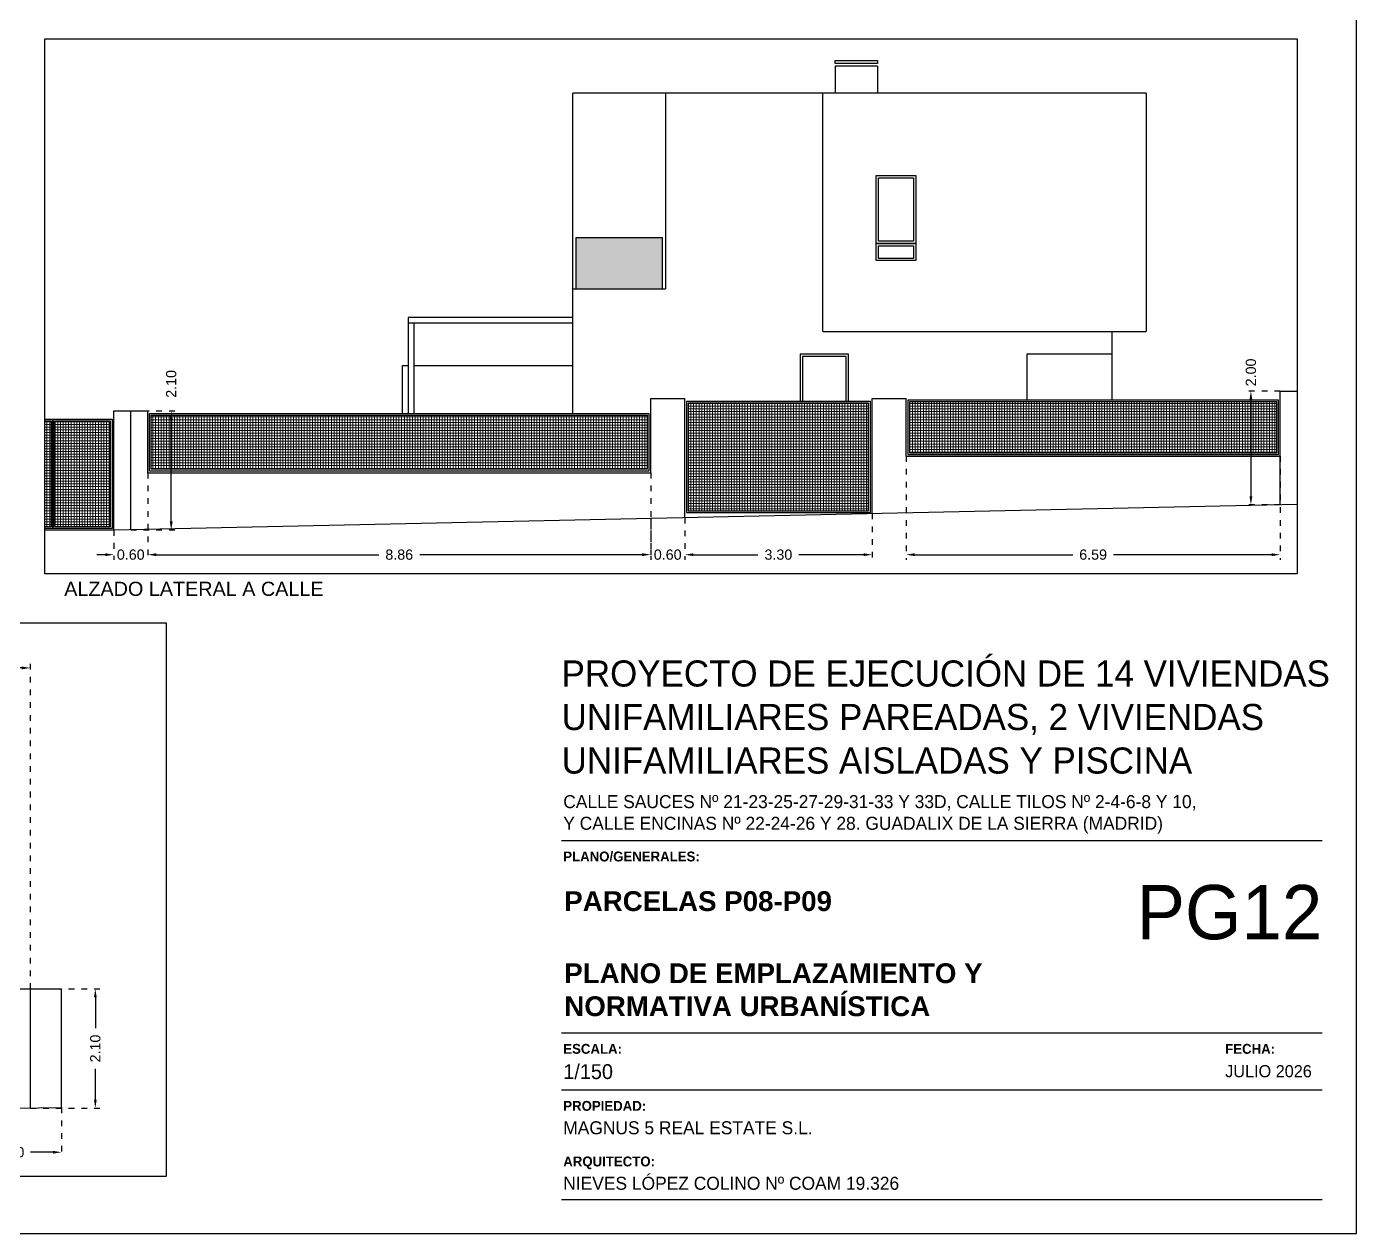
# Model space of a CAD drawing. Header units: millimetres. Extents: x 441061 to 442903, y 4515148 to 4515613.
# Drawn here: x 442589.89 to 442613.32, y 4515512.45 to 4515533.71 of the extents above; entities that cross this region are included whole.
import ezdxf

# ---------------------------------------------------------------- set-up
doc = ezdxf.new("R2010")
doc.units = ezdxf.units.MM
doc.linetypes.add('CONTINUA', pattern=[0])
doc.linetypes.add('PUNTOS2', pattern=[0.125, 0, -0.125])
for name, color, linetype in [('01_alzado', 5, 'CONTINUA'), ('01_cotas', 254, 'Continuous'), ('01_ejes', 10, 'Continuous'), ('01_retranqueo', 250, 'Continuous'), ('01_seccion', 7, 'CONTINUA'), ('01_texto cartela', 5, 'Continuous'), ('01_textos', 7, 'Continuous'), ('01_verjas', 254, 'Continuous'), ('SOMBRAS2', 250, 'Continuous')]:
    doc.layers.add(name, color=color, linetype=linetype)
doc.layers.add('01_cartela', color=6, linetype='Continuous', plot=False)
doc.layers.add('01_muebles_B', color=254, linetype='Continuous', lineweight=5)
doc.styles.add('Century Gothic', font='', dxfattribs={"height": 2})
doc.styles.add('Century Gothic_3', font='', dxfattribs={"height": 4.5})
doc.styles.add('Century Gothic_6', font='', dxfattribs={"height": 11})
doc.styles.add('Estilo1', font='swissel.ttf')
doc.styles.add('NIEVES2', font='sanss___.ttf')
doc.styles.add('NIEVES3', font='swisseb.ttf')
doc.styles.add('ROMANS', font='romans')
doc.styles.get('Century Gothic').set_extended_font_data('Century Gothic')
doc.styles.get('Century Gothic_3').set_extended_font_data('Century Gothic')
doc.styles.get('Century Gothic_6').set_extended_font_data('Century Gothic')
doc.dimstyles.new('DECIMAL-50', dxfattribs={"dimtxt": 0.08, "dimasz": 0.15, "dimexe": 0.09, "dimexo": 0, "dimgap": 0.09, "dimtad": 0, "dimzin": 0, "dimdsep": 46, "dimtxsty": 'ROMANS', "dimcen": 0.09, "dimclrt": 6, "dimadec": 0, "dimazin": 0, "dimtfac": 1.38, "dimtix": 1, "dimtofl": 0, "dimtmove": 2, "dimatfit": 3, "dimldrblk": 'OBLIQUE', "dimfxl": 1, "dimtolj": 1, "dimtzin": 0, "dimarcsym": 0})
pattern_1 = [(90, (246.1535, 10.187386), (-0.047625, 1e-17), []), (180, (246.1535, 10.187386), (-1e-17, -0.047625), [])]
pattern_2 = [(90, (144.43608, 11.080847), (-0.047625, 1e-17), []), (180, (144.43608, 11.080847), (-1e-17, -0.047625), [])]

# ---------------------------------------------------------------- blocks, each defined once
blk = doc.blocks.new('*D658')
at = {"layer": '01_cotas', "color": 0, "linetype": 'PUNTOS2', "lineweight": -2, "transparency": 16777216}
for p, q in [((442575.862, 4515516.455), (442575.862, 4515522.5)), ((442589.956, 4515516.755), (442589.956, 4515522.5))]:
    blk.add_line(p, q, dxfattribs=at)
at = {"layer": '01_cotas', "color": 0, "lineweight": -2, "transparency": 16777216}
for p, q in [((442576.012, 4515522.41), (442582.474, 4515522.41)), ((442589.806, 4515522.41), (442583.343, 4515522.41))]:
    blk.add_line(p, q, dxfattribs=at)
at = {"layer": '01_cotas', "color": 0, "transparency": 16777216}
for points in [[(442576.012, 4515522.435), (442576.012, 4515522.385), (442575.862, 4515522.41)], [(442589.806, 4515522.435), (442589.806, 4515522.385), (442589.956, 4515522.41)]]:
    blk.add_solid(points, dxfattribs=at)
at = {"layer": '01_cotas', "color": 7, "transparency": 16777216, "insert": (442582.909, 4515522.41), "char_height": 0.18, "attachment_point": 5, "style": 'Estilo1'}
blk.add_mtext('\\A1;14.09', dxfattribs=at)
blk = doc.blocks.new('*D673')
at = {"layer": '01_cotas', "color": 0, "linetype": 'PUNTOS2', "lineweight": -2, "transparency": 16777216}
for p, q in [((442588.706, 4515514.637), (442588.706, 4515513.787)), ((442590.506, 4515514.663), (442590.506, 4515513.787))]:
    blk.add_line(p, q, dxfattribs=at)
at = {"layer": '01_cotas', "color": 0, "lineweight": -2, "transparency": 16777216}
for p, q in [((442588.856, 4515513.877), (442589.253, 4515513.877)), ((442590.356, 4515513.877), (442589.96, 4515513.877))]:
    blk.add_line(p, q, dxfattribs=at)
at = {"layer": '01_cotas', "color": 0, "transparency": 16777216}
for points in [[(442588.856, 4515513.902), (442588.856, 4515513.852), (442588.706, 4515513.877)], [(442590.356, 4515513.902), (442590.356, 4515513.852), (442590.506, 4515513.877)]]:
    blk.add_solid(points, dxfattribs=at)
at = {"layer": '01_cotas', "color": 7, "transparency": 16777216, "insert": (442589.606, 4515513.877), "char_height": 0.18, "attachment_point": 5, "style": 'Estilo1'}
blk.add_mtext('\\A1;1.80', dxfattribs=at)
blk = doc.blocks.new('*D674')
at = {"layer": '01_cotas', "color": 0, "linetype": 'PUNTOS2', "lineweight": -2, "transparency": 16777216}
for p, q in [((442589.956, 4515516.755), (442591.191, 4515516.755)), ((442589.956, 4515514.655), (442591.191, 4515514.655))]:
    blk.add_line(p, q, dxfattribs=at)
at = {"layer": '01_cotas', "color": 0, "lineweight": -2, "transparency": 16777216}
for p, q in [((442591.101, 4515516.605), (442591.101, 4515516.065)), ((442591.101, 4515514.805), (442591.101, 4515515.345))]:
    blk.add_line(p, q, dxfattribs=at)
at = {"layer": '01_cotas', "color": 0, "transparency": 16777216}
for points in [[(442591.076, 4515516.605), (442591.126, 4515516.605), (442591.101, 4515516.755)], [(442591.076, 4515514.805), (442591.126, 4515514.805), (442591.101, 4515514.655)]]:
    blk.add_solid(points, dxfattribs=at)
at = {"layer": '01_cotas', "color": 7, "transparency": 16777216, "insert": (442591.101, 4515515.705), "char_height": 0.18, "attachment_point": 5, "rotation": 90, "style": 'Estilo1'}
blk.add_mtext('\\A1;2.10', dxfattribs=at)
blk = doc.blocks.new('*D677')
at = {"layer": '01_cotas', "color": 0, "linetype": 'PUNTOS2', "lineweight": -2, "transparency": 16777216}
for p, q in [((442592.025, 4515525.849), (442592.025, 4515524.315)), ((442591.425, 4515524.836), (442591.425, 4515524.315))]:
    blk.add_line(p, q, dxfattribs=at)
at = {"layer": '01_cotas', "color": 0, "lineweight": -2, "transparency": 16777216}
for p, q in [((442591.275, 4515524.405), (442591.125, 4515524.405)), ((442592.175, 4515524.405), (442592.325, 4515524.405))]:
    blk.add_line(p, q, dxfattribs=at)
at = {"layer": '01_cotas', "color": 0, "transparency": 16777216}
for points in [[(442591.275, 4515524.43), (442591.275, 4515524.38), (442591.425, 4515524.405)], [(442592.175, 4515524.43), (442592.175, 4515524.38), (442592.025, 4515524.405)]]:
    blk.add_solid(points, dxfattribs=at)
at = {"layer": '01_cotas', "color": 7, "transparency": 16777216, "insert": (442591.725, 4515524.405), "char_height": 0.18, "attachment_point": 5, "style": 'Estilo1'}
blk.add_mtext('\\A1;0.60', dxfattribs=at)
blk = doc.blocks.new('*D678')
at = {"layer": '01_cotas', "color": 0, "linetype": 'PUNTOS2', "lineweight": -2, "transparency": 16777216}
for p, q in [((442592.025, 4515525.849), (442592.025, 4515524.315)), ((442600.885, 4515525.849), (442600.885, 4515524.315))]:
    blk.add_line(p, q, dxfattribs=at)
at = {"layer": '01_cotas', "color": 0, "lineweight": -2, "transparency": 16777216}
for p, q in [((442592.175, 4515524.405), (442596.094, 4515524.405)), ((442600.735, 4515524.405), (442596.817, 4515524.405))]:
    blk.add_line(p, q, dxfattribs=at)
at = {"layer": '01_cotas', "color": 0, "transparency": 16777216}
for points in [[(442592.175, 4515524.43), (442592.175, 4515524.38), (442592.025, 4515524.405)], [(442600.735, 4515524.43), (442600.735, 4515524.38), (442600.885, 4515524.405)]]:
    blk.add_solid(points, dxfattribs=at)
at = {"layer": '01_cotas', "color": 7, "transparency": 16777216, "insert": (442596.455, 4515524.405), "char_height": 0.18, "attachment_point": 5, "style": 'Estilo1'}
blk.add_mtext('\\A1;8.86', dxfattribs=at)
blk = doc.blocks.new('*D679')
at = {"layer": '01_cotas', "color": 0, "linetype": 'PUNTOS2', "lineweight": -2, "transparency": 16777216}
for p, q in [((442600.885, 4515525.056), (442600.885, 4515524.315)), ((442601.485, 4515525.056), (442601.485, 4515524.315))]:
    blk.add_line(p, q, dxfattribs=at)
at = {"layer": '01_cotas', "color": 0, "lineweight": -2, "transparency": 16777216}
for p, q in [((442600.735, 4515524.405), (442600.585, 4515524.405)), ((442601.635, 4515524.405), (442601.785, 4515524.405))]:
    blk.add_line(p, q, dxfattribs=at)
at = {"layer": '01_cotas', "color": 0, "transparency": 16777216}
for points in [[(442600.735, 4515524.43), (442600.735, 4515524.38), (442600.885, 4515524.405)], [(442601.635, 4515524.43), (442601.635, 4515524.38), (442601.485, 4515524.405)]]:
    blk.add_solid(points, dxfattribs=at)
at = {"layer": '01_cotas', "color": 7, "transparency": 16777216, "insert": (442601.185, 4515524.405), "char_height": 0.18, "attachment_point": 5, "style": 'Estilo1'}
blk.add_mtext('\\A1;0.60', dxfattribs=at)
blk = doc.blocks.new('*D680')
at = {"layer": '01_cotas', "color": 0, "linetype": 'PUNTOS2', "lineweight": -2, "transparency": 16777216}
for p, q in [((442604.785, 4515525.128), (442604.785, 4515524.315)), ((442601.485, 4515525.056), (442601.485, 4515524.315))]:
    blk.add_line(p, q, dxfattribs=at)
at = {"layer": '01_cotas', "color": 0, "lineweight": -2, "transparency": 16777216}
for p, q in [((442601.635, 4515524.405), (442602.775, 4515524.405)), ((442604.635, 4515524.405), (442603.496, 4515524.405))]:
    blk.add_line(p, q, dxfattribs=at)
at = {"layer": '01_cotas', "color": 0, "transparency": 16777216}
for points in [[(442601.635, 4515524.43), (442601.635, 4515524.38), (442601.485, 4515524.405)], [(442604.635, 4515524.43), (442604.635, 4515524.38), (442604.785, 4515524.405)]]:
    blk.add_solid(points, dxfattribs=at)
at = {"layer": '01_cotas', "color": 7, "transparency": 16777216, "insert": (442603.135, 4515524.405), "char_height": 0.18, "attachment_point": 5, "style": 'Estilo1'}
blk.add_mtext('\\A1;3.30', dxfattribs=at)
blk = doc.blocks.new('*D681')
at = {"layer": '01_cotas', "color": 0, "linetype": 'PUNTOS2', "lineweight": -2, "transparency": 16777216}
for p, q in [((442605.385, 4515526.141), (442605.385, 4515524.315)), ((442611.975, 4515526.141), (442611.975, 4515524.315))]:
    blk.add_line(p, q, dxfattribs=at)
at = {"layer": '01_cotas', "color": 0, "lineweight": -2, "transparency": 16777216}
for p, q in [((442605.535, 4515524.405), (442608.32, 4515524.405)), ((442611.825, 4515524.405), (442609.041, 4515524.405))]:
    blk.add_line(p, q, dxfattribs=at)
at = {"layer": '01_cotas', "color": 0, "transparency": 16777216}
for points in [[(442605.535, 4515524.43), (442605.535, 4515524.38), (442605.385, 4515524.405)], [(442611.825, 4515524.43), (442611.825, 4515524.38), (442611.975, 4515524.405)]]:
    blk.add_solid(points, dxfattribs=at)
at = {"layer": '01_cotas', "color": 7, "transparency": 16777216, "insert": (442608.68, 4515524.405), "char_height": 0.18, "attachment_point": 5, "style": 'Estilo1'}
blk.add_mtext('\\A1;6.59', dxfattribs=at)
blk = doc.blocks.new('*D682')
at = {"layer": '01_cotas', "color": 0, "linetype": 'PUNTOS2', "lineweight": -2, "transparency": 16777216}
for p, q in [((442591.725, 4515526.942), (442592.528, 4515526.942)), ((442591.725, 4515524.842), (442592.528, 4515524.842))]:
    blk.add_line(p, q, dxfattribs=at)
at = {"layer": '01_cotas', "color": 0, "lineweight": -2, "transparency": 16777216}
blk.add_line((442592.438, 4515524.992), (442592.438, 4515526.792), dxfattribs=at)
at = {"layer": '01_cotas', "color": 0, "transparency": 16777216}
for points in [[(442592.413, 4515526.792), (442592.463, 4515526.792), (442592.438, 4515526.942)], [(442592.413, 4515524.992), (442592.463, 4515524.992), (442592.438, 4515524.842)]]:
    blk.add_solid(points, dxfattribs=at)
at = {"layer": '01_cotas', "color": 7, "transparency": 16777216, "insert": (442592.438, 4515527.414), "char_height": 0.18, "attachment_point": 5, "rotation": 90, "style": 'Estilo1'}
blk.add_mtext('\\A1;2.10', dxfattribs=at)
blk = doc.blocks.new('*D683')
at = {"layer": '01_cotas', "color": 0, "linetype": 'PUNTOS2', "lineweight": -2, "transparency": 16777216}
for p, q in [((442611.975, 4515527.286), (442611.37, 4515527.286)), ((442611.975, 4515525.286), (442611.37, 4515525.286))]:
    blk.add_line(p, q, dxfattribs=at)
at = {"layer": '01_cotas', "color": 0, "lineweight": -2, "transparency": 16777216}
blk.add_line((442611.46, 4515527.136), (442611.46, 4515525.436), dxfattribs=at)
at = {"layer": '01_cotas', "color": 0, "transparency": 16777216}
for points in [[(442611.435, 4515527.136), (442611.485, 4515527.136), (442611.46, 4515527.286)], [(442611.435, 4515525.436), (442611.485, 4515525.436), (442611.46, 4515525.286)]]:
    blk.add_solid(points, dxfattribs=at)
at = {"layer": '01_cotas', "color": 7, "transparency": 16777216, "insert": (442611.46, 4515527.616), "char_height": 0.18, "attachment_point": 5, "rotation": 90, "style": 'Estilo1'}
blk.add_mtext('\\A1;2.00', dxfattribs=at)

msp = doc.modelspace()

# ---------------------------------------------------------------- hatches: boundary and pattern name
at = {"layer": '01_muebles_B'}
h = msp.add_hatch(dxfattribs=at)
h.set_pattern_fill('ANSI37', color=256, scale=0.015, angle=45)
h.set_pattern_definition(pattern_2)
h.paths.add_polyline_path([(442601.545, 4515525.179), (442604.725, 4515525.179), (442604.725, 4515527.076), (442601.545, 4515527.076)])
h = msp.add_hatch(dxfattribs=at)
h.set_pattern_fill('ANSI37', color=256, scale=0.015, angle=45)
h.set_pattern_definition(pattern_2)
h.paths.add_polyline_path([(442605.445, 4515526.202), (442611.915, 4515526.202), (442611.915, 4515527.096), (442605.445, 4515527.096)])
h = msp.add_hatch(dxfattribs=at)
h.set_pattern_fill('ANSI37', color=256, scale=0.015, angle=45)
h.set_pattern_definition(pattern_1)
h.paths.add_polyline_path([(442590.211, 4515526.762), (442590.211, 4515524.898), (442590.32, 4515524.898), (442590.32, 4515526.762)])
h = msp.add_hatch(dxfattribs=at)
h.set_pattern_fill('ANSI37', color=256, scale=0.015, angle=45)
h.set_pattern_definition(pattern_1)
h.paths.add_polyline_path([(442590.38, 4515526.762), (442591.365, 4515526.762), (442591.365, 4515524.898), (442590.38, 4515524.898)])
h = msp.add_hatch(dxfattribs=at)
h.set_pattern_fill('ANSI37', color=256, scale=0.015, angle=45)
h.set_pattern_definition(pattern_2)
h.paths.add_polyline_path([(442592.085, 4515526.862), (442600.825, 4515526.862), (442600.825, 4515525.909), (442592.085, 4515525.909)])
at = {"layer": 'SOMBRAS2', "linetype": 'CONTINUA', "transparency": 33554534}
h = msp.add_hatch(color=253, dxfattribs=at)
h.dxf.hatch_style = 1
h.paths.add_polyline_path([(442601.095, 4515529.986), (442599.565, 4515529.986), (442599.565, 4515529.086), (442601.095, 4515529.086)])

# ---------------------------------------------------------------- linework, layer by layer
at = {"layer": '01_alzado'}
for p, q in [((442604.883, 4515533.012, 0), (442604.133, 4515533.012, 0)), ((442604.133, 4515533.012, 0), (442604.133, 4515532.536, 0)), ((442604.883, 4515533.012, 0), (442604.883, 4515532.536, 0)), ((442601.145, 4515532.536, 0), (442599.515, 4515532.536, 0)), ((442599.515, 4515526.892, 0), (442599.515, 4515532.536, 0)), ((442601.145, 4515532.536, 0), (442601.145, 4515529.086, 0)), ((442609.615, 4515532.536, 0), (442601.145, 4515532.536, 0)), ((442603.92, 4515528.336, 0), (442603.92, 4515532.536, 0)), ((442609.615, 4515532.536, 0), (442609.615, 4515528.336, 0)), ((442599.515, 4515529.086, 0), (442601.145, 4515529.086, 0)), ((442603.92, 4515528.336, 0), (442609.615, 4515528.336, 0)), ((442609.015, 4515527.126, 5156.787), (442609.015, 4515528.336, 0)), ((442609.015, 4515527.936, 0), (442607.515, 4515527.936, 0)), ((442607.515, 4515527.936, 0), (442607.515, 4515527.126, 5156.787))]:
    msp.add_line(p, q, dxfattribs=at)
at = {"layer": '01_alzado', "color": 2, "linetype": 'CONTINUA'}
for p, q in [((442596.615, 4515528.586, 0), (442596.615, 4515526.892, 0)), ((442599.515, 4515528.586, 0), (442596.615, 4515528.586, 0)), ((442599.515, 4515528.486, 0), (442596.615, 4515528.486, 0)), ((442596.715, 4515528.486, 0), (442596.715, 4515526.892, 0)), ((442596.515, 4515527.736, 0), (442596.615, 4515527.736, 0)), ((442596.515, 4515526.892, 0), (442596.515, 4515527.736, 0)), ((442596.715, 4515527.736, 0), (442599.515, 4515527.736, 0))]:
    msp.add_line(p, q, dxfattribs=at)
at = {"layer": '01_alzado', "elevation": 0}
for points in [[(442590.211, 4515533.494), (442612.276, 4515533.494), (442612.276, 4515524.067), (442590.211, 4515524.067)], [(442604.133, 4515533.11), (442604.883, 4515533.11), (442604.883, 4515533.061), (442604.133, 4515533.061)], [(442553.042, 4515523.204), (442592.348, 4515523.204), (442592.348, 4515513.447), (442553.042, 4515513.447)]]:
    msp.add_lwpolyline(points, close=True, dxfattribs=at)
at = {"layer": '01_alzado', "color": 5, "elevation": 0}
for points in [[(442604.858, 4515531.086), (442605.558, 4515531.086), (442605.558, 4515529.886), (442604.858, 4515529.886)], [(442604.858, 4515529.886), (442605.558, 4515529.886), (442605.558, 4515529.586), (442604.858, 4515529.586)]]:
    msp.add_lwpolyline(points, close=True, dxfattribs=at)
at = {"layer": '01_alzado', "color": 254, "elevation": 0}
for points in [[(442604.898, 4515531.046), (442605.518, 4515531.046), (442605.518, 4515529.926), (442604.898, 4515529.926)], [(442604.898, 4515529.846), (442605.518, 4515529.846), (442605.518, 4515529.626), (442604.898, 4515529.626)]]:
    msp.add_lwpolyline(points, close=True, dxfattribs=at)
at = {"layer": '01_alzado', "color": 2, "linetype": 'CONTINUA', "elevation": 0}
msp.add_lwpolyline([(442601.095, 4515529.986), (442599.565, 4515529.986), (442599.565, 4515529.086), (442601.095, 4515529.086)], close=True, dxfattribs=at)
at = {"layer": '01_alzado', "color": 5, "elevation": 0}
msp.add_lwpolyline([(442604.37, 4515527.106), (442604.37, 4515527.936), (442603.52, 4515527.936), (442603.52, 4515527.106)], dxfattribs=at)
at = {"layer": '01_alzado', "color": 254, "elevation": 0}
msp.add_lwpolyline([(442604.33, 4515527.106), (442604.33, 4515527.896), (442603.56, 4515527.896), (442603.56, 4515527.106)], dxfattribs=at)
at = {"layer": '01_cartela', "color": 3, "elevation": 0}
msp.add_lwpolyline([(442552.042, 4515555.517), (442552.042, 4515512.447), (442613.318, 4515512.447), (442613.318, 4515555.517)], close=True, dxfattribs=at)
at = {"layer": '01_cotas'}
msp.add_line((442611.975, 4515527.286, -1676.822), (442612.276, 4515527.286, -1676.822), dxfattribs=at)
at = {"layer": '01_ejes', "color": 10, "ltscale": 0.25}
for p, q in [((442611.975, 4515525.286, -1676.822), (442611.975, 4515527.286, -1676.822)), ((442591.725, 4515524.842, -1676.822), (442591.725, 4515526.942, -1676.822)), ((442589.956, 4515514.655, -1676.822), (442589.956, 4515516.755, -1676.822))]:
    msp.add_line(p, q, dxfattribs=at)
at = {"layer": '01_retranqueo', "color": 170, "elevation": -1676.822}
for points in [[(442612.276, 4515525.292), (442591.425, 4515524.836)], [(442591.425, 4515524.836), (442590.211, 4515524.836)], [(442575.862, 4515514.455), (442590.506, 4515514.663)]]:
    msp.add_lwpolyline(points, dxfattribs=at)
at = {"layer": '01_seccion'}
for p, q in [((442600.885, 4515525.849, -675.955), (442600.885, 4515527.156, 1676.822)), ((442600.885, 4515527.156), (442601.485, 4515527.156)), ((442601.485, 4515525.056, 0), (442601.485, 4515527.156, 1675.986)), ((442604.785, 4515525.128, 0), (442604.785, 4515527.156, 3353.644)), ((442604.785, 4515527.156, 1676.822), (442605.385, 4515527.156, 1676.822)), ((442605.385, 4515526.141, 0), (442605.385, 4515527.156, 3353.644)), ((442591.425, 4515524.836, -1676.822), (442591.425, 4515526.942, -1676.822)), ((442591.425, 4515524.842, -1676.822), (442591.425, 4515526.942, -1676.822)), ((442591.425, 4515526.942, -1676.822), (442592.025, 4515526.942, -1676.822)), ((442592.025, 4515525.849, -1676.822), (442592.025, 4515526.942, -1676.822)), ((442605.385, 4515526.141, 0), (442611.975, 4515526.141, 0)), ((442592.025, 4515525.849, -1676.822), (442600.885, 4515525.849, -1676.822)), ((442588.706, 4515516.755, 0), (442590.506, 4515516.755, 0)), ((442590.506, 4515514.663, -1676.822), (442590.506, 4515516.755, -1676.822))]:
    msp.add_line(p, q, dxfattribs=at)
at = {"layer": '01_texto cartela'}
for p, q in [((442599.316, 4515519.369, 0), (442612.718, 4515519.369, 0)), ((442599.316, 4515515.98, 0), (442612.718, 4515515.98, 0)), ((442599.316, 4515514.976, 0), (442612.718, 4515514.976, 0)), ((442599.316, 4515513.047, 0), (442612.718, 4515513.047, 0))]:
    msp.add_line(p, q, dxfattribs=at)
at = {"layer": '01_verjas'}
for points, elevation in [([(442601.515, 4515525.149), (442604.755, 4515525.149), (442604.755, 4515527.106), (442601.515, 4515527.106)], 1550.505), ([(442601.545, 4515525.179), (442604.725, 4515525.179), (442604.725, 4515527.076), (442601.545, 4515527.076)], 1550.505), ([(442605.415, 4515526.172), (442611.945, 4515526.172), (442611.945, 4515527.126), (442605.415, 4515527.126)], -0.005), ([(442605.445, 4515526.202), (442611.915, 4515526.202), (442611.915, 4515527.096), (442605.445, 4515527.096)], -0.005), ([(442590.35, 4515526.792), (442591.395, 4515526.792), (442591.395, 4515524.868), (442590.35, 4515524.868)], -1676.829), ([(442590.38, 4515526.762), (442591.365, 4515526.762), (442591.365, 4515524.898), (442590.38, 4515524.898)], -1676.829), ([(442592.055, 4515526.892), (442600.855, 4515526.892), (442600.855, 4515525.879), (442592.055, 4515525.879)], -1676.822), ([(442592.085, 4515526.862), (442600.825, 4515526.862), (442600.825, 4515525.909), (442592.085, 4515525.909)], -1676.822)]:
    msp.add_lwpolyline(points, close=True, dxfattribs=dict(at, elevation=elevation))
at = {"layer": '01_verjas', "elevation": -1676.829}
for points in [[(442590.211, 4515526.792), (442590.35, 4515526.792), (442590.35, 4515524.868), (442590.211, 4515524.868)], [(442590.211, 4515526.762), (442590.32, 4515526.762), (442590.32, 4515524.898), (442590.211, 4515524.898)]]:
    msp.add_lwpolyline(points, dxfattribs=at)

# ---------------------------------------------------------------- texts
at = {"layer": '01_texto cartela'}
for s, insert, char_height, width, attachment_point, style in [('\\PPROYECTO DE EJECUCIÓN DE 14 VIVIENDAS UNIFAMILIARES PAREADAS, 2 VIVIENDAS UNIFAMILIARES AISLADAS Y PISCINA', (442599.316, 4515523.309, 0), 0.46, 13.64434, 1, 'Century Gothic_3'), ('CALLE SAUCES Nº 21-23-25-27-29-31-33 Y 33D, CALLE TILOS Nº 2-4-6-8 Y 10, \\PY CALLE ENCINAS Nº 22-24-26 Y 28. GUADALIX DE LA SIERRA (MADRID)', (442599.345, 4515520.169, 0), 0.2291, 18.49362, 1, 'Century Gothic'), ('{\\fCentury Gothic|b1|i0|c0|p34;PLANO/GENERALES: }', (442599.345, 4515519.175, 0), 0.17403, 4.23429, 1, 'Century Gothic'), ('\\pt4.6546;PLANO DE EMPLAZAMIENTO Y\\PNORMATIVA URBANÍSTICA', (442599.363, 4515516.27, 0), 0.34911, 14.01816, 7, 'NIEVES3'), ('{\\fCentury Gothic|b1|i0|c0|p34;ESCALA: }', (442599.345, 4515515.786, 0), 0.17403, 4.23429, 1, 'Century Gothic'), ('{\\fCentury Gothic|b1|i0|c0|p34;FECHA: }', (442611.007, 4515515.786, 0), 0.17403, 4.23429, 1, 'Century Gothic'), ('1/150', (442599.345, 4515515.429, 0), 0.2618, 4.23429, 1, 'Century Gothic'), ('JULIO 2026', (442611.007, 4515515.412, 0), 0.2138, 7.00875, 1, 'Century Gothic'), ('{\\fCentury Gothic|b1|i0|c0|p34;PROPIEDAD:}', (442599.345, 4515514.781, 0), 0.17403, 1.67418, 1, 'Century Gothic'), ('MAGNUS 5 REAL ESTATE S.L.', (442599.345, 4515514.423, 0), 0.2291, 9.76462, 1, 'Century Gothic'), ('{\\fCentury Gothic|b1|i0|c0|p34;ARQUITECTO:}', (442599.345, 4515513.802, 0), 0.17403, 1.67418, 1, 'Century Gothic'), ('NIEVES LÓPEZ COLINO Nº COAM 19.326', (442599.345, 4515513.445, 0), 0.2291, 7.30306, 1, 'Century Gothic')]:
    msp.add_mtext(s, dxfattribs=dict(at, insert=insert, char_height=char_height, width=width, attachment_point=attachment_point, style=style))
at = {"layer": '01_texto cartela', "color": 1}
for s, insert, char_height, width, attachment_point, style in [('PG12', (442612.718, 4515518.586, 0), 0.9571, 2.09971, 3, 'Century Gothic_6'), ('\\pt4.6546;PARCELAS P08-P09', (442599.363, 4515518.122, 0), 0.34911, 14.01816, 7, 'NIEVES3')]:
    msp.add_mtext(s, dxfattribs=dict(at, insert=insert, char_height=char_height, width=width, attachment_point=attachment_point, style=style))
at = {"layer": '01_textos', "color": 5, "ltscale": 0.01, "style": 'NIEVES2'}
msp.add_text('ALZADO LATERAL A CALLE', height=0.24938, dxfattribs=at).set_placement((442590.553, 4515523.679, 0))

# ---------------------------------------------------------------- dimensions: what is measured, and where the dimension line sits
at = {"layer": '01_cotas', "color": 251}
for base, p1, p2, picture, middle in [((442611.46, 4515525.286), (442611.975, 4515527.286, -1676.822), (442611.975, 4515525.286, -1676.822), '*D683', (442611.46, 4515527.616)), ((442592.438, 4515526.942), (442591.725, 4515524.842, -1676.822), (442591.725, 4515526.942, -1676.822), '*D682', (442592.438, 4515527.414))]:
    dim = msp.add_linear_dim(base=base, p1=p1, p2=p2, angle=90, dimstyle='DECIMAL-50', override={"dimtxt": 0.18, "dimtxsty": 'Estilo1', "dimsah": 1, "dimclrt": 7, "dimfxl": 0.09, "dimarcsym": 2}, dxfattribs=at)
    dim.commit()
    dim.dimension.update_dxf_attribs({"geometry": picture, "text_midpoint": middle, "dimtype": 160})
for base, p1, p2, picture, middle in [((442611.975, 4515524.405), (442605.385, 4515526.141), (442611.975, 4515526.141, -1676.822), '*D681', (442608.68, 4515524.405)), ((442591.425, 4515524.405), (442592.025, 4515525.849, -1676.822), (442591.425, 4515524.836, -1676.822), '*D677', (442591.725, 4515524.405)), ((442600.885, 4515524.405), (442592.025, 4515525.849), (442600.885, 4515525.849, -675.955), '*D678', (442596.455, 4515524.405)), ((442604.785, 4515524.405), (442601.485, 4515525.056, 0), (442604.785, 4515525.128, 0), '*D680', (442603.135, 4515524.405)), ((442600.885, 4515524.405), (442601.485, 4515525.056, 0), (442600.885, 4515525.056), '*D679', (442601.185, 4515524.405)), ((442589.956, 4515522.41), (442575.862, 4515516.455, 0), (442589.956, 4515516.755), '*D658', (442582.909, 4515522.41)), ((442590.506, 4515513.877), (442588.706, 4515514.637), (442590.506, 4515514.663, -1676.822), '*D673', (442589.606, 4515513.877))]:
    dim = msp.add_linear_dim(base=base, p1=p1, p2=p2, dimstyle='DECIMAL-50', override={"dimtxt": 0.18, "dimtxsty": 'Estilo1', "dimsah": 1, "dimclrt": 7, "dimfxl": 0.09, "dimarcsym": 2}, dxfattribs=at)
    dim.commit()
    dim.dimension.update_dxf_attribs({"geometry": picture, "text_midpoint": middle})
dim = msp.add_linear_dim(base=(442591.101, 4515514.655), p1=(442589.956, 4515516.755, -1676.822), p2=(442589.956, 4515514.655, -1676.822), angle=90, dimstyle='DECIMAL-50', override={"dimtxt": 0.18, "dimtxsty": 'Estilo1', "dimsah": 1, "dimclrt": 7, "dimfxl": 0.09, "dimarcsym": 2}, dxfattribs=at)
dim.commit()
dim.dimension.update_dxf_attribs({"geometry": '*D674', "text_midpoint": (442591.101, 4515515.705)})

doc.saveas('drawing.dxf')
